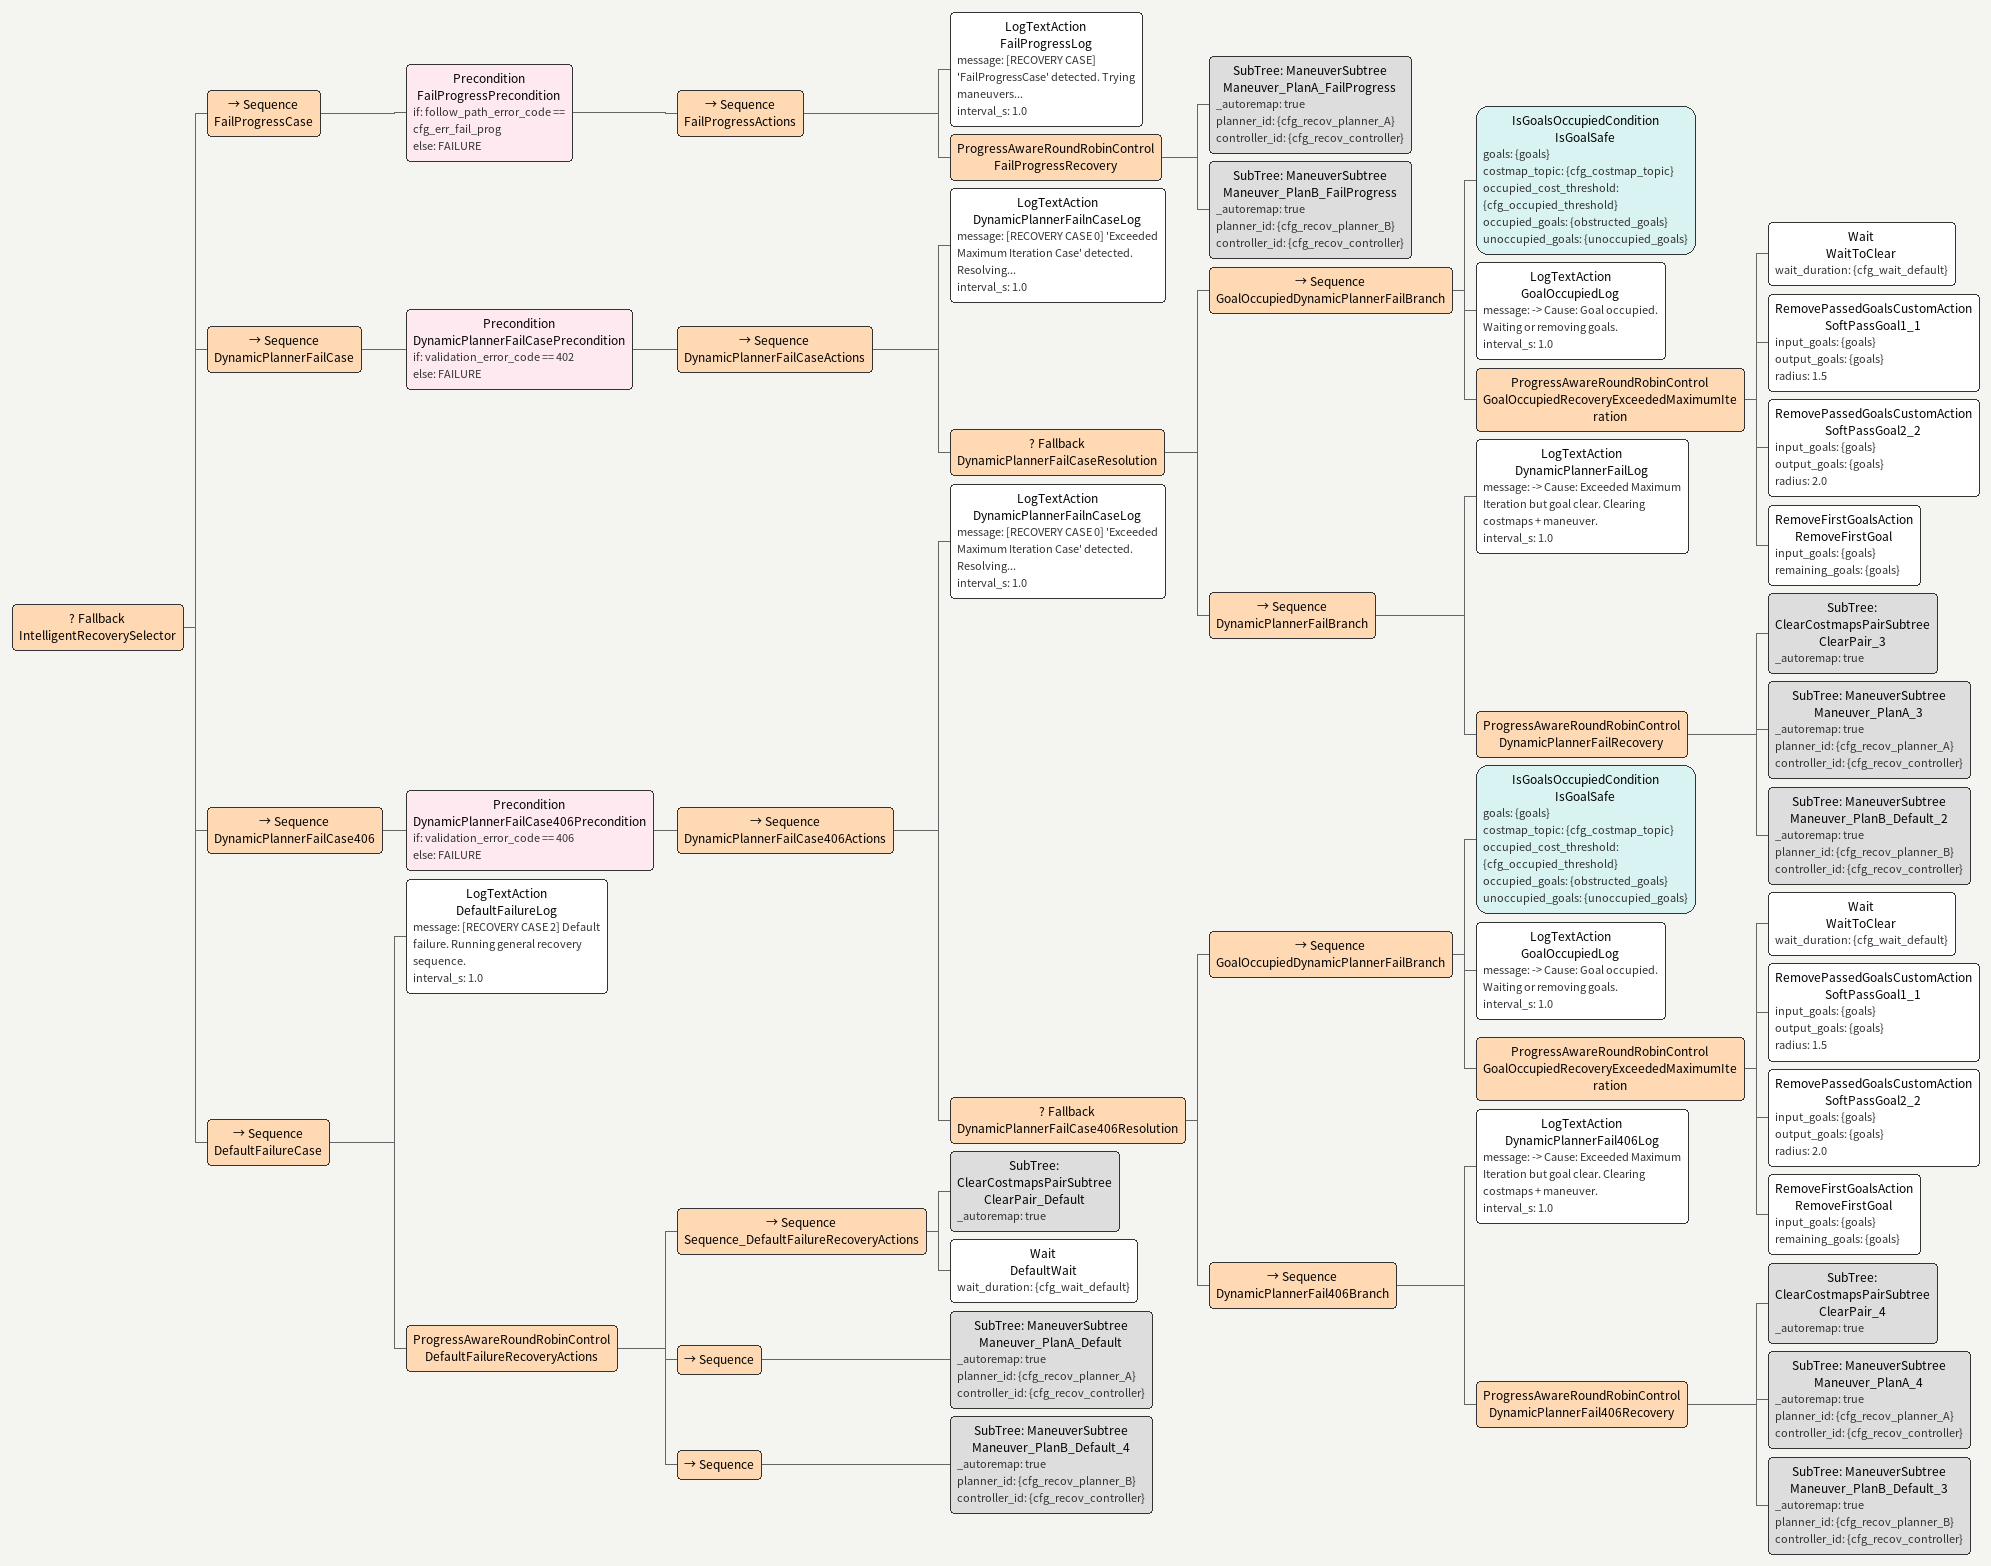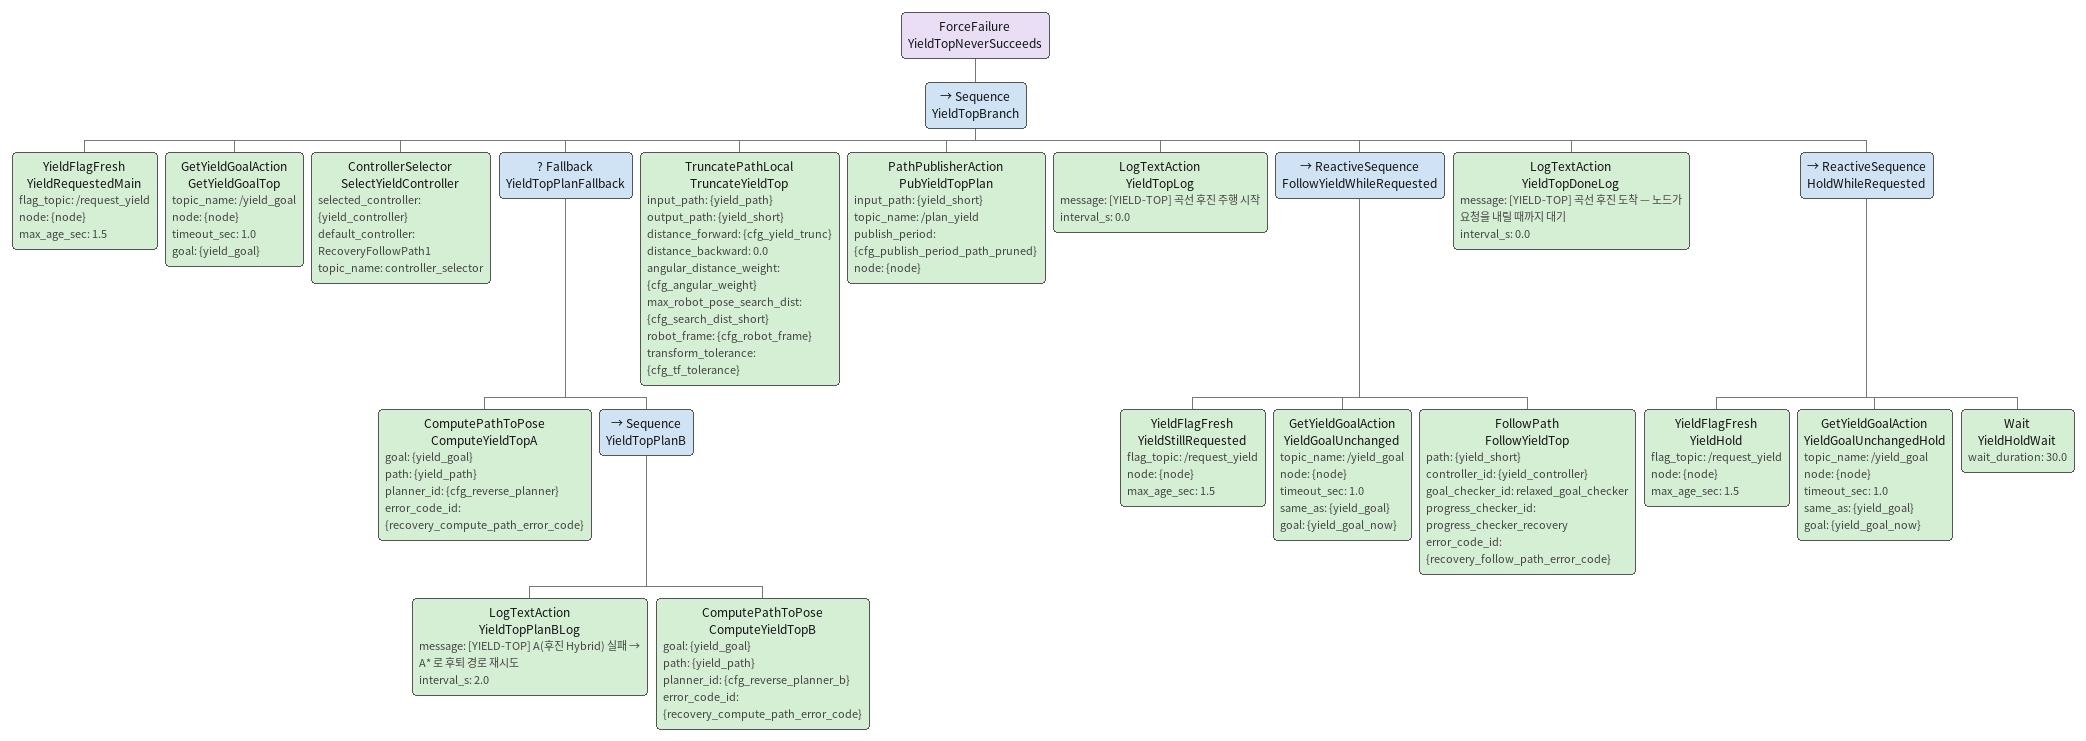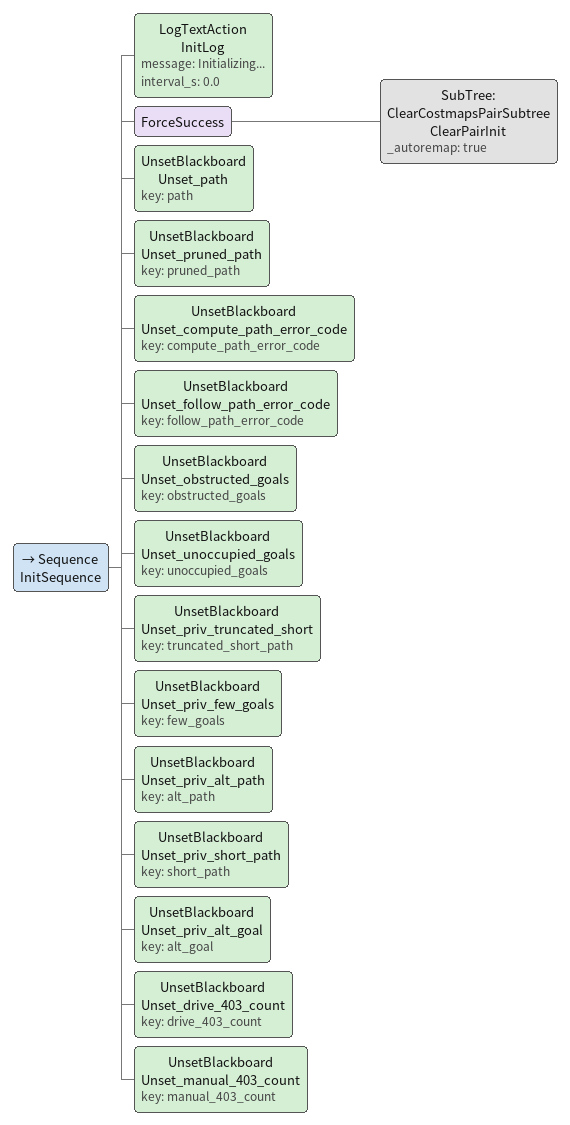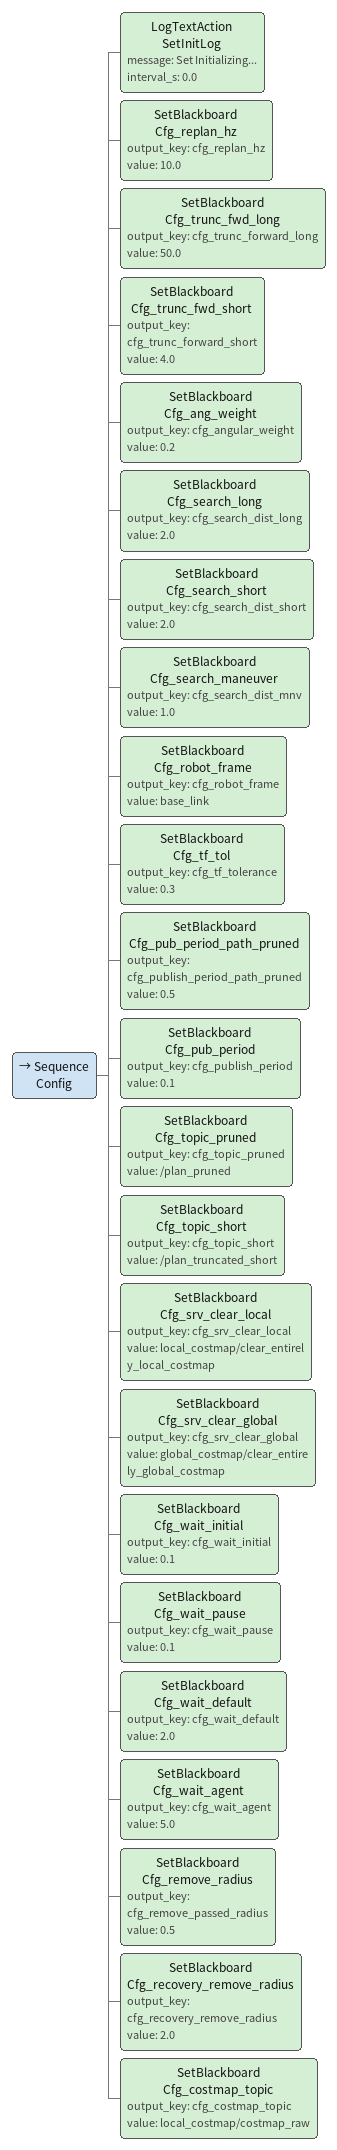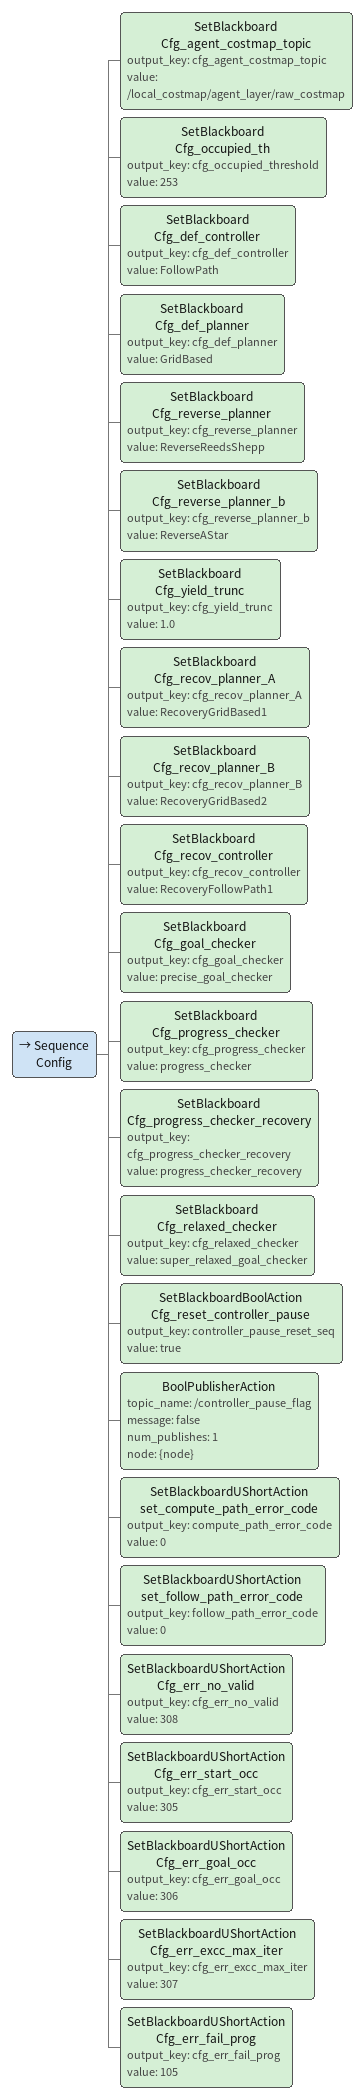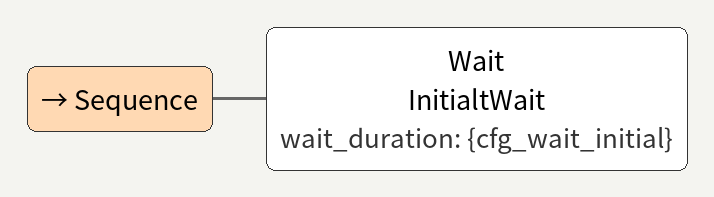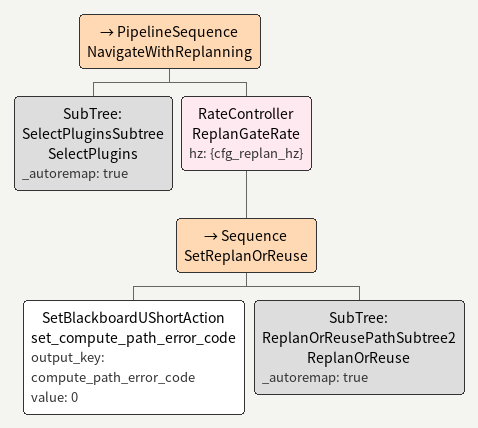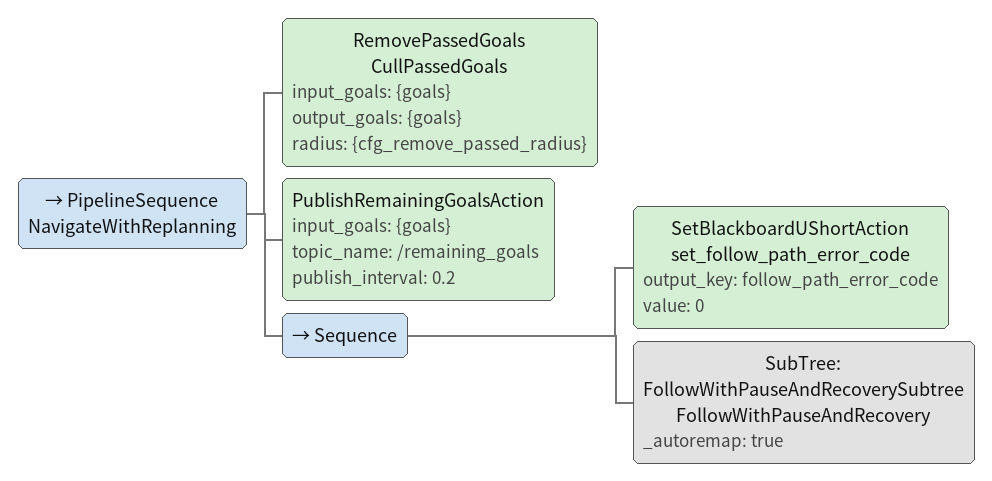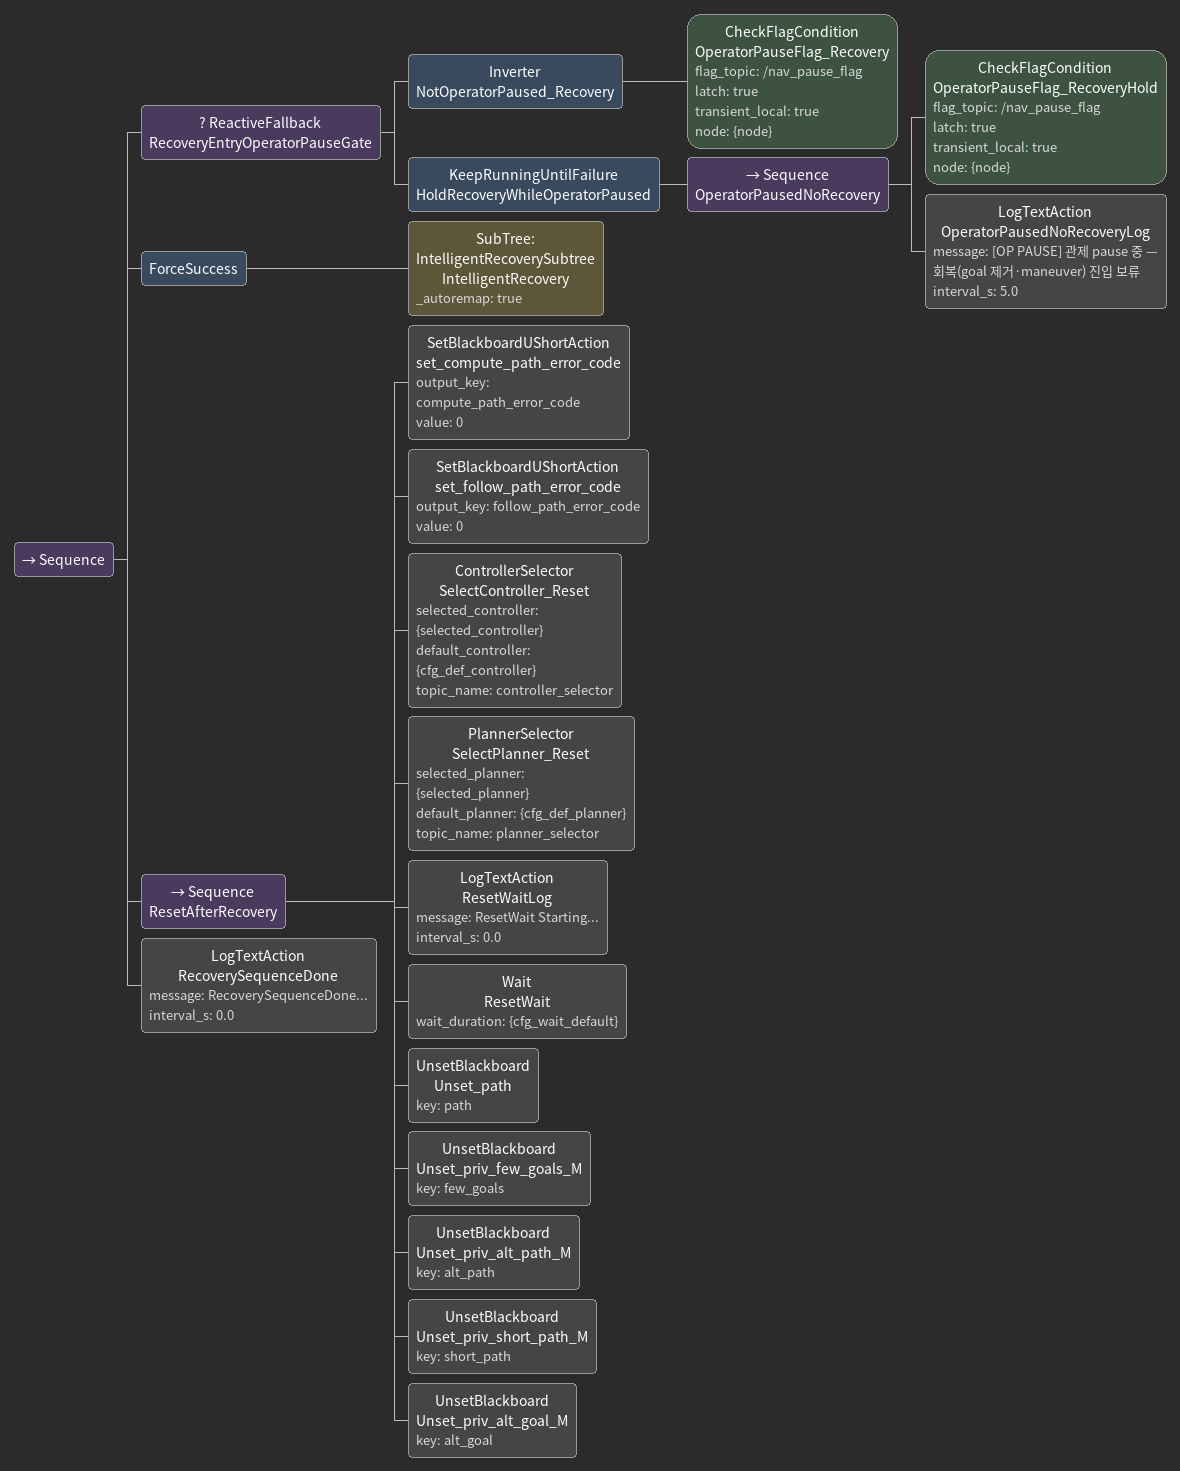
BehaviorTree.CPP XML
<Fallback name="IntelligentRecoverySelector">

  <Sequence name="FailProgressCase">
    <Precondition name="FailProgressPrecondition" if="follow_path_error_code == cfg_err_fail_prog" else="FAILURE">
      <Sequence name="FailProgressActions">
        <LogTextAction name="FailProgressLog" message="[RECOVERY CASE] 'FailProgressCase' detected. Trying maneuvers..." interval_s="1.0"/>
        <ProgressAwareRoundRobinControl name="FailProgressRecovery">
          <SubTree name="Maneuver_PlanA_FailProgress" ID="ManeuverSubtree" _autoremap="true" planner_id="{cfg_recov_planner_A}" controller_id="{cfg_recov_controller}"/>
          <SubTree name="Maneuver_PlanB_FailProgress" ID="ManeuverSubtree" _autoremap="true" planner_id="{cfg_recov_planner_B}" controller_id="{cfg_recov_controller}"/>
        </ProgressAwareRoundRobinControl>
      </Sequence>
    </Precondition>
  </Sequence>

  <Sequence name="DynamicPlannerFailCase">
    <Precondition name="DynamicPlannerFailCasePrecondition" if="validation_error_code == 402" else="FAILURE">
      <Sequence name="DynamicPlannerFailCaseActions">
        <LogTextAction name="DynamicPlannerFailnCaseLog" message="[RECOVERY CASE 0] 'Exceeded Maximum Iteration Case' detected. Resolving..." interval_s="1.0"/>
        <Fallback name="DynamicPlannerFailCaseResolution">
          <Sequence name="GoalOccupiedDynamicPlannerFailBranch">
            <IsGoalsOccupiedCondition name="IsGoalSafe" goals="{goals}" costmap_topic="{cfg_costmap_topic}" occupied_cost_threshold="{cfg_occupied_threshold}" occupied_goals="{obstructed_goals}" unoccupied_goals="{unoccupied_goals}"/>
            <LogTextAction name="GoalOccupiedLog" message=" -> Cause: Goal occupied. Waiting or removing goals." interval_s="1.0"/>

            <ProgressAwareRoundRobinControl name="GoalOccupiedRecoveryExceededMaximumIteration">
              <Wait name="WaitToClear" wait_duration="{cfg_wait_default}"/>
              <RemovePassedGoalsCustomAction name="SoftPassGoal1_1" input_goals="{goals}" output_goals="{goals}" radius="1.5"/>
              <RemovePassedGoalsCustomAction name="SoftPassGoal2_2" input_goals="{goals}" output_goals="{goals}" radius="2.0"/>
              <RemoveFirstGoalsAction name="RemoveFirstGoal" input_goals="{goals}" remaining_goals="{goals}"/>

            </ProgressAwareRoundRobinControl>
          </Sequence>

          <Sequence name="DynamicPlannerFailBranch">
            <LogTextAction name="DynamicPlannerFailLog" message=" -> Cause: Exceeded Maximum Iteration but goal clear. Clearing costmaps + maneuver." interval_s="1.0"/>
            <ProgressAwareRoundRobinControl name="DynamicPlannerFailRecovery">
              <SubTree name="ClearPair_3" ID="ClearCostmapsPairSubtree" _autoremap="true"/>
              <SubTree name="Maneuver_PlanA_3" ID="ManeuverSubtree" _autoremap="true" planner_id="{cfg_recov_planner_A}" controller_id="{cfg_recov_controller}"/>
              <SubTree name="Maneuver_PlanB_Default_2" ID="ManeuverSubtree" _autoremap="true" planner_id="{cfg_recov_planner_B}" controller_id="{cfg_recov_controller}"/>
            </ProgressAwareRoundRobinControl>
          </Sequence>
        </Fallback>
      </Sequence>
    </Precondition>
  </Sequence>

  <Sequence name="DynamicPlannerFailCase406">
    <Precondition name="DynamicPlannerFailCase406Precondition" if="validation_error_code == 406" else="FAILURE">
      <Sequence name="DynamicPlannerFailCase406Actions">
        <LogTextAction name="DynamicPlannerFailnCaseLog" message="[RECOVERY CASE 0] 'Exceeded Maximum Iteration Case' detected. Resolving..." interval_s="1.0"/>
        <Fallback name="DynamicPlannerFailCase406Resolution">
          <Sequence name="GoalOccupiedDynamicPlannerFailBranch">
            <IsGoalsOccupiedCondition name="IsGoalSafe" goals="{goals}" costmap_topic="{cfg_costmap_topic}" occupied_cost_threshold="{cfg_occupied_threshold}" occupied_goals="{obstructed_goals}" unoccupied_goals="{unoccupied_goals}"/>
            <LogTextAction name="GoalOccupiedLog" message=" -> Cause: Goal occupied. Waiting or removing goals." interval_s="1.0"/>

            <ProgressAwareRoundRobinControl name="GoalOccupiedRecoveryExceededMaximumIteration">
              <Wait name="WaitToClear" wait_duration="{cfg_wait_default}"/>
              <RemovePassedGoalsCustomAction name="SoftPassGoal1_1" input_goals="{goals}" output_goals="{goals}" radius="1.5"/>
              <RemovePassedGoalsCustomAction name="SoftPassGoal2_2" input_goals="{goals}" output_goals="{goals}" radius="2.0"/>
              <RemoveFirstGoalsAction name="RemoveFirstGoal" input_goals="{goals}" remaining_goals="{goals}"/>

            </ProgressAwareRoundRobinControl>
          </Sequence>

          <Sequence name="DynamicPlannerFail406Branch">
            <LogTextAction name="DynamicPlannerFail406Log" message=" -> Cause: Exceeded Maximum Iteration but goal clear. Clearing costmaps + maneuver." interval_s="1.0"/>
            <ProgressAwareRoundRobinControl name="DynamicPlannerFail406Recovery">
              <SubTree name="ClearPair_4" ID="ClearCostmapsPairSubtree" _autoremap="true"/>
              <SubTree name="Maneuver_PlanA_4" ID="ManeuverSubtree" _autoremap="true" planner_id="{cfg_recov_planner_A}" controller_id="{cfg_recov_controller}"/>
              <SubTree name="Maneuver_PlanB_Default_3" ID="ManeuverSubtree" _autoremap="true" planner_id="{cfg_recov_planner_B}" controller_id="{cfg_recov_controller}"/>
            </ProgressAwareRoundRobinControl>
          </Sequence>
        </Fallback>
      </Sequence>
    </Precondition>
  </Sequence>

  <Sequence name="DefaultFailureCase">
    <LogTextAction name="DefaultFailureLog" message="[RECOVERY CASE 2] Default failure. Running general recovery sequence." interval_s="1.0"/>
    <ProgressAwareRoundRobinControl name="DefaultFailureRecoveryActions">
      <Sequence name="Sequence_DefaultFailureRecoveryActions">
        <SubTree name="ClearPair_Default" ID="ClearCostmapsPairSubtree" _autoremap="true"/>
        <Wait name="DefaultWait" wait_duration="{cfg_wait_default}"/>
      </Sequence>
      <Sequence>
        <SubTree name="Maneuver_PlanA_Default" ID="ManeuverSubtree" _autoremap="true" planner_id="{cfg_recov_planner_A}" controller_id="{cfg_recov_controller}"/>
      </Sequence>
      <Sequence>
        <SubTree name="Maneuver_PlanB_Default_4" ID="ManeuverSubtree" _autoremap="true" planner_id="{cfg_recov_planner_B}" controller_id="{cfg_recov_controller}"/>
      </Sequence>
    </ProgressAwareRoundRobinControl>
  </Sequence>

</Fallback>

<ForceFailure name="YieldTopNeverSucceeds">
  <Sequence name="YieldTopBranch">
    <YieldFlagFresh name="YieldRequestedMain" flag_topic="/request_yield" node="{node}" max_age_sec="1.5"/>
    <GetYieldGoalAction name="GetYieldGoalTop" topic_name="/yield_goal" node="{node}" timeout_sec="1.0" goal="{yield_goal}"/>
    <ControllerSelector name="SelectYieldController" selected_controller="{yield_controller}" default_controller="RecoveryFollowPath1" topic_name="controller_selector"/>
    <Fallback name="YieldTopPlanFallback">
      <ComputePathToPose name="ComputeYieldTopA" goal="{yield_goal}" path="{yield_path}" planner_id="{cfg_reverse_planner}" error_code_id="{recovery_compute_path_error_code}"/>
      <Sequence name="YieldTopPlanB">
        <LogTextAction name="YieldTopPlanBLog" message="[YIELD-TOP] A(후진 Hybrid) 실패 → A* 로 후퇴 경로 재시도" interval_s="2.0"/>
        <ComputePathToPose name="ComputeYieldTopB" goal="{yield_goal}" path="{yield_path}" planner_id="{cfg_reverse_planner_b}" error_code_id="{recovery_compute_path_error_code}"/>
      </Sequence>
    </Fallback>
    <TruncatePathLocal name="TruncateYieldTop" input_path="{yield_path}" output_path="{yield_short}" distance_forward="{cfg_yield_trunc}" distance_backward="0.0" angular_distance_weight="{cfg_angular_weight}" max_robot_pose_search_dist="{cfg_search_dist_short}" robot_frame="{cfg_robot_frame}" transform_tolerance="{cfg_tf_tolerance}"/>
    <PathPublisherAction name="PubYieldTopPlan" input_path="{yield_short}" topic_name="/plan_yield" publish_period="{cfg_publish_period_path_pruned}" node="{node}"/>
    <LogTextAction name="YieldTopLog" message="[YIELD-TOP] 곡선 후진 주행 시작" interval_s="0.0"/>
    <ReactiveSequence name="FollowYieldWhileRequested">
      <YieldFlagFresh name="YieldStillRequested" flag_topic="/request_yield" node="{node}" max_age_sec="1.5"/>
      <GetYieldGoalAction name="YieldGoalUnchanged" topic_name="/yield_goal" node="{node}" timeout_sec="1.0" same_as="{yield_goal}" goal="{yield_goal_now}"/>
      <FollowPath name="FollowYieldTop" path="{yield_short}" controller_id="{yield_controller}" goal_checker_id="relaxed_goal_checker" progress_checker_id="progress_checker_recovery" error_code_id="{recovery_follow_path_error_code}"/>
    </ReactiveSequence>
    <LogTextAction name="YieldTopDoneLog" message="[YIELD-TOP] 곡선 후진 도착 — 노드가 요청을 내릴 때까지 대기" interval_s="0.0"/>
    <ReactiveSequence name="HoldWhileRequested">
      <YieldFlagFresh name="YieldHold" flag_topic="/request_yield" node="{node}" max_age_sec="1.5"/>
      <GetYieldGoalAction name="YieldGoalUnchangedHold" topic_name="/yield_goal" node="{node}" timeout_sec="1.0" same_as="{yield_goal}" goal="{yield_goal_now}"/>
      <Wait name="YieldHoldWait" wait_duration="30.0"/>
    </ReactiveSequence>
  </Sequence>
</ForceFailure>

<Sequence name="InitSequence">
  <LogTextAction name="InitLog" message="Initializing..." interval_s="0.0"/>
  <ForceSuccess>
     <SubTree name="ClearPairInit" ID="ClearCostmapsPairSubtree" _autoremap="true"/>
  </ForceSuccess>
  <!-- Canonical keys cleared -->
  <UnsetBlackboard name="Unset_path" key="path"/>
  <UnsetBlackboard name="Unset_pruned_path" key="pruned_path"/>
  <UnsetBlackboard name="Unset_compute_path_error_code" key="compute_path_error_code"/>
  <UnsetBlackboard name="Unset_follow_path_error_code" key="follow_path_error_code"/>
  <UnsetBlackboard name="Unset_obstructed_goals" key="obstructed_goals"/>
  <UnsetBlackboard name="Unset_unoccupied_goals" key="unoccupied_goals"/>
  <!-- Defensive clear for any leftover private temps from prior runs -->
  <UnsetBlackboard name="Unset_priv_truncated_short" key="truncated_short_path"/>
  <UnsetBlackboard name="Unset_priv_few_goals" key="few_goals"/>
  <UnsetBlackboard name="Unset_priv_alt_path" key="alt_path"/>
  <UnsetBlackboard name="Unset_priv_short_path" key="short_path"/>
  <UnsetBlackboard name="Unset_priv_alt_goal" key="alt_goal"/>

  <UnsetBlackboard name="Unset_drive_403_count" key="drive_403_count"/>
  <UnsetBlackboard name="Unset_manual_403_count" key="manual_403_count"/>

</Sequence>

<Sequence name="Config">
  <LogTextAction name="SetInitLog" message="Set Initializing..." interval_s="0.0"/>
  <!-- rates -->
  <SetBlackboard name="Cfg_replan_hz" output_key="cfg_replan_hz" value="10.0"/>
  <!-- truncation & geometry -->
  <SetBlackboard name="Cfg_trunc_fwd_long" output_key="cfg_trunc_forward_long" value="50.0"/>
  <SetBlackboard name="Cfg_trunc_fwd_short" output_key="cfg_trunc_forward_short" value="4.0"/>
  <SetBlackboard name="Cfg_ang_weight" output_key="cfg_angular_weight" value="0.2"/>
  <SetBlackboard name="Cfg_search_long" output_key="cfg_search_dist_long" value="2.0"/>
  <SetBlackboard name="Cfg_search_short" output_key="cfg_search_dist_short" value="2.0"/>
  <SetBlackboard name="Cfg_search_maneuver" output_key="cfg_search_dist_mnv" value="1.0"/>
  <SetBlackboard name="Cfg_robot_frame" output_key="cfg_robot_frame" value="base_link"/>
  <SetBlackboard name="Cfg_tf_tol" output_key="cfg_tf_tolerance" value="0.3"/>
  <!-- publishers -->
  <SetBlackboard name="Cfg_pub_period_path_pruned" output_key="cfg_publish_period_path_pruned" value="0.5"/>
  <SetBlackboard name="Cfg_pub_period" output_key="cfg_publish_period" value="0.1"/>
  <SetBlackboard name="Cfg_topic_pruned" output_key="cfg_topic_pruned" value="/plan_pruned"/>
  <SetBlackboard name="Cfg_topic_short" output_key="cfg_topic_short" value="/plan_truncated_short"/>
  <!-- services -->
  <SetBlackboard name="Cfg_srv_clear_local" output_key="cfg_srv_clear_local" value="local_costmap/clear_entirely_local_costmap"/>
  <SetBlackboard name="Cfg_srv_clear_global" output_key="cfg_srv_clear_global" value="global_costmap/clear_entirely_global_costmap"/>
  <!-- waits -->
  <SetBlackboard name="Cfg_wait_initial" output_key="cfg_wait_initial" value="0.1"/>
  <SetBlackboard name="Cfg_wait_pause" output_key="cfg_wait_pause" value="0.1"/>
  <SetBlackboard name="Cfg_wait_default" output_key="cfg_wait_default" value="2.0"/>
  <SetBlackboard name="Cfg_wait_agent" output_key="cfg_wait_agent" value="5.0"/>
  <!-- filters / radii -->
  <SetBlackboard name="Cfg_remove_radius" output_key="cfg_remove_passed_radius" value="0.5"/>
  <SetBlackboard name="Cfg_recovery_remove_radius" output_key="cfg_recovery_remove_radius" value="2.0"/>
  <!-- occupancy check -->
  <SetBlackboard name="Cfg_costmap_topic" output_key="cfg_costmap_topic" value="local_costmap/costmap_raw"/>
</Sequence>

<Sequence name="Config">
  <SetBlackboard name="Cfg_agent_costmap_topic" output_key="cfg_agent_costmap_topic" value="/local_costmap/agent_layer/raw_costmap"/>

  <SetBlackboard name="Cfg_occupied_th" output_key="cfg_occupied_threshold" value="253"/>
  <!-- controller/planner defaults -->
  <SetBlackboard name="Cfg_def_controller" output_key="cfg_def_controller" value="FollowPath"/>
  <SetBlackboard name="Cfg_def_planner" output_key="cfg_def_planner" value="GridBased"/>
  <SetBlackboard name="Cfg_reverse_planner" output_key="cfg_reverse_planner" value="ReverseReedsShepp"/>
  <SetBlackboard name="Cfg_reverse_planner_b" output_key="cfg_reverse_planner_b" value="ReverseAStar"/>
  <SetBlackboard name="Cfg_yield_trunc" output_key="cfg_yield_trunc" value="1.0"/>
  <SetBlackboard name="Cfg_recov_planner_A" output_key="cfg_recov_planner_A" value="RecoveryGridBased1"/>
  <SetBlackboard name="Cfg_recov_planner_B" output_key="cfg_recov_planner_B" value="RecoveryGridBased2"/>
  <SetBlackboard name="Cfg_recov_controller" output_key="cfg_recov_controller" value="RecoveryFollowPath1"/>
  <!-- checker IDs -->
  <SetBlackboard name="Cfg_goal_checker" output_key="cfg_goal_checker" value="precise_goal_checker"/>
  <SetBlackboard name="Cfg_progress_checker" output_key="cfg_progress_checker" value="progress_checker"/>
  <SetBlackboard name="Cfg_progress_checker_recovery" output_key="cfg_progress_checker_recovery" value="progress_checker_recovery"/>
  <SetBlackboard name="Cfg_relaxed_checker" output_key="cfg_relaxed_checker" value="super_relaxed_goal_checker"/>

  <SetBlackboardBoolAction name="Cfg_reset_controller_pause" output_key="controller_pause_reset_seq" value="true"/>

  <BoolPublisherAction topic_name="/controller_pause_flag" message="false" num_publishes="1" node="{node}"/>

  <!-- error code constants -->
  <SetBlackboardUShortAction name="set_compute_path_error_code" output_key="compute_path_error_code" value="0"/>
  <SetBlackboardUShortAction name="set_follow_path_error_code" output_key="follow_path_error_code" value="0"/>
  <SetBlackboardUShortAction name="Cfg_err_no_valid" output_key="cfg_err_no_valid" value="308"/>
  <SetBlackboardUShortAction name="Cfg_err_start_occ" output_key="cfg_err_start_occ" value="305"/>
  <SetBlackboardUShortAction name="Cfg_err_goal_occ" output_key="cfg_err_goal_occ" value="306"/>
  <SetBlackboardUShortAction name="Cfg_err_excc_max_iter" output_key="cfg_err_excc_max_iter" value="307"/>
  <SetBlackboardUShortAction name="Cfg_err_fail_prog" output_key="cfg_err_fail_prog" value="105"/>
</Sequence>

<Sequence>
  <Wait name="InitialtWait" wait_duration="{cfg_wait_initial}"/>
</Sequence>

<PipelineSequence name="NavigateWithReplanning">

  <SubTree name="SelectPlugins" ID="SelectPluginsSubtree" _autoremap="true"/>

  <RateController name="ReplanGateRate" hz="{cfg_replan_hz}">
    <Sequence name="SetReplanOrReuse">
      <SetBlackboardUShortAction name="set_compute_path_error_code" output_key="compute_path_error_code" value="0"/>
      <SubTree name="ReplanOrReuse" ID="ReplanOrReusePathSubtree2" _autoremap="true"/>
    </Sequence>
  </RateController>
</PipelineSequence>

<PipelineSequence name="NavigateWithReplanning">

  <RemovePassedGoals name="CullPassedGoals" input_goals="{goals}" output_goals="{goals}" radius="{cfg_remove_passed_radius}"/>

  <PublishRemainingGoalsAction input_goals="{goals}" topic_name="/remaining_goals" publish_interval="0.2"/>

  <Sequence>
    <SetBlackboardUShortAction name="set_follow_path_error_code" output_key="follow_path_error_code" value="0"/>
    <SubTree name="FollowWithPauseAndRecovery" ID="FollowWithPauseAndRecoverySubtree" _autoremap="true"/>
  </Sequence>
</PipelineSequence>

<Sequence>
  <ReactiveFallback name="RecoveryEntryOperatorPauseGate">
    <Inverter name="NotOperatorPaused_Recovery">
      <CheckFlagCondition name="OperatorPauseFlag_Recovery" flag_topic="/nav_pause_flag" latch="true" transient_local="true" node="{node}"/>
    </Inverter>
    <KeepRunningUntilFailure name="HoldRecoveryWhileOperatorPaused">
      <Sequence name="OperatorPausedNoRecovery">
        <CheckFlagCondition name="OperatorPauseFlag_RecoveryHold" flag_topic="/nav_pause_flag" latch="true" transient_local="true" node="{node}"/>
        <LogTextAction name="OperatorPausedNoRecoveryLog" message="[OP PAUSE] 관제 pause 중 — 회복(goal 제거·maneuver) 진입 보류" interval_s="5.0"/>
      </Sequence>
    </KeepRunningUntilFailure>
  </ReactiveFallback>
  <ForceSuccess>
    <SubTree name="IntelligentRecovery" ID="IntelligentRecoverySubtree" _autoremap="true"/>
  </ForceSuccess>

  <Sequence name="ResetAfterRecovery">
    <SetBlackboardUShortAction name="set_compute_path_error_code" output_key="compute_path_error_code" value="0"/>
    <SetBlackboardUShortAction name="set_follow_path_error_code" output_key="follow_path_error_code" value="0"/>
    <ControllerSelector name="SelectController_Reset" selected_controller="{selected_controller}" default_controller="{cfg_def_controller}" topic_name="controller_selector"/>
    <PlannerSelector name="SelectPlanner_Reset" selected_planner="{selected_planner}" default_planner="{cfg_def_planner}" topic_name="planner_selector"/>
    <LogTextAction name="ResetWaitLog" message="ResetWait Starting..." interval_s="0.0"/>
    <Wait name="ResetWait" wait_duration="{cfg_wait_default}"/>
    <UnsetBlackboard name="Unset_path" key="path"/>

    <UnsetBlackboard name="Unset_priv_few_goals_M" key="few_goals"/>
    <UnsetBlackboard name="Unset_priv_alt_path_M" key="alt_path"/>
    <UnsetBlackboard name="Unset_priv_short_path_M" key="short_path"/>
    <UnsetBlackboard name="Unset_priv_alt_goal_M" key="alt_goal"/>

  </Sequence>
  <LogTextAction name="RecoverySequenceDone" message="RecoverySequenceDone..." interval_s="0.0"/>
</Sequence>
